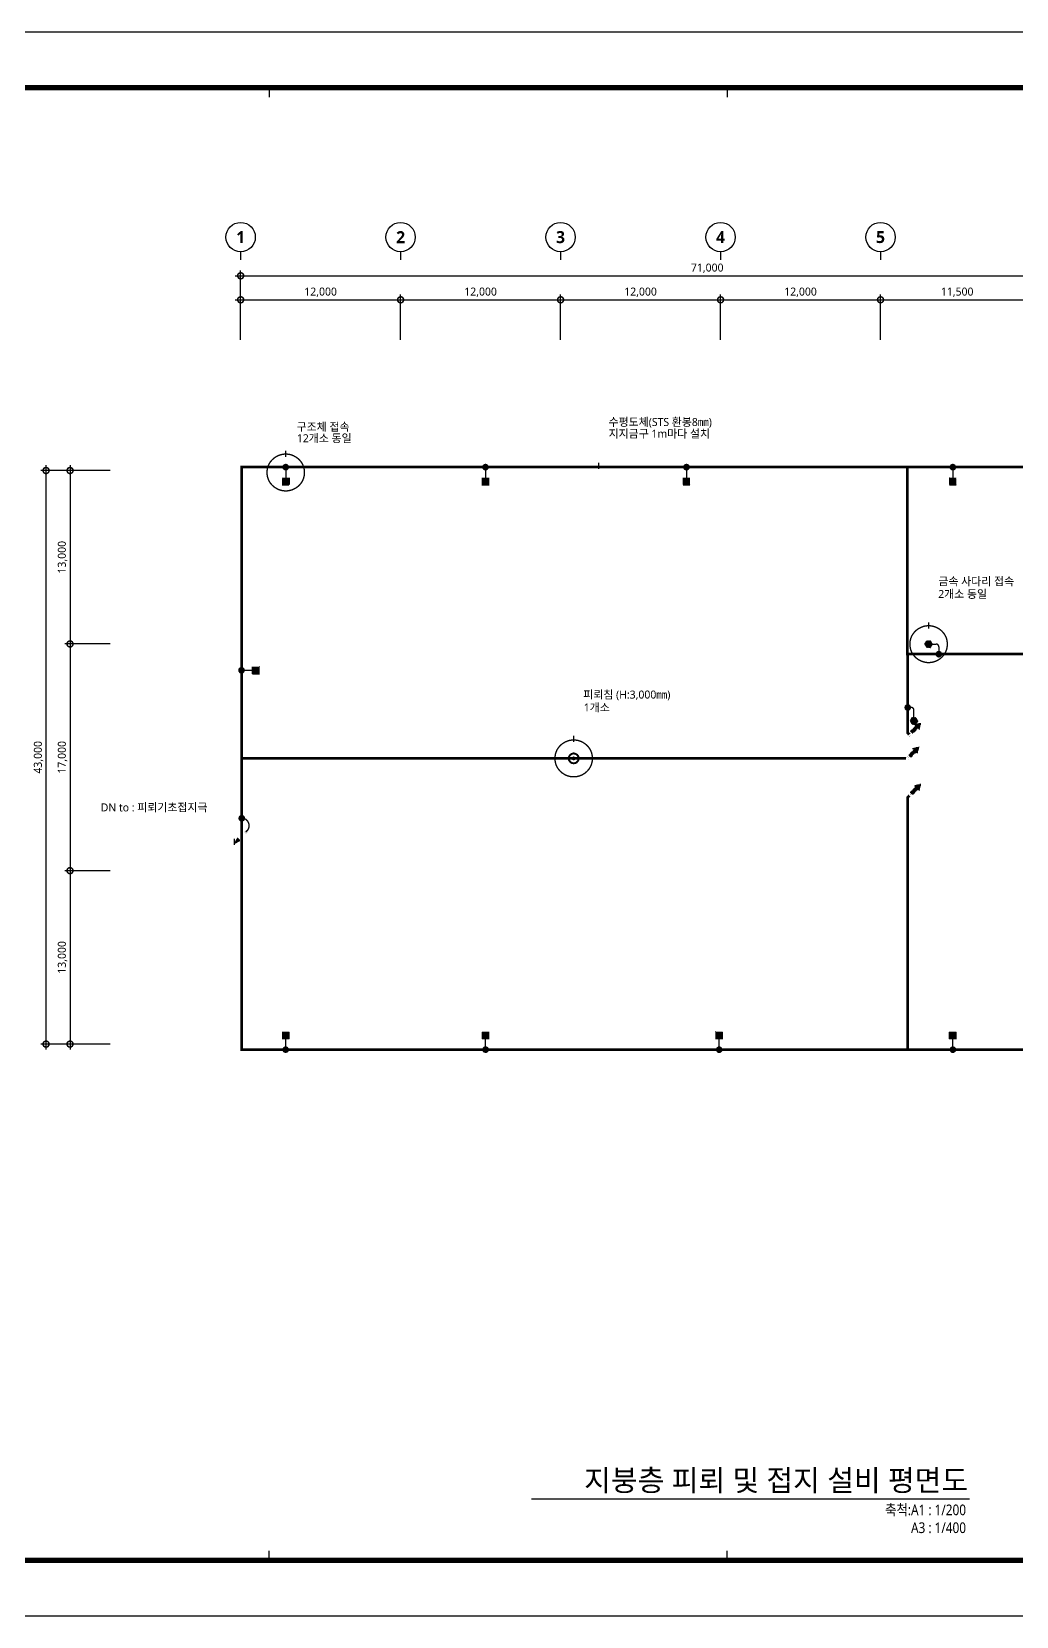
# Model space of a CAD drawing. Header units: millimetres. Extents: x -168600 to 672400, y 82 to 118882.
# Drawn here: x 361823 to 435688, y 82 to 118882 of the extents above; entities that cross this region are included whole.
import ezdxf
from ezdxf.enums import TextEntityAlignment as Align

# ---------------------------------------------------------------- set-up
doc = ezdxf.new("R2010")
doc.units = ezdxf.units.MM
doc.header["$LTSCALE"] = 2000
for name, pattern in [('C2', [18.5, 13.5, -2, 1, -2]), ('CENTERX2', [4, 2.5, -0.5, 0.5, -0.5]), ('HIDDEN', [0.375, 0.25, -0.125])]:
    doc.linetypes.add(name, pattern=pattern)
for name, color, linetype in [('arch', 8, 'Continuous'), ('KEC', 3, 'Continuous'), ('KEC-SYM', 3, 'Continuous'), ('KEC-TEXT', 6, 'Continuous'), ('SYM-BUB', 3, 'Continuous'), ('TIT', 2, 'Continuous'), ('XR-SHEET-SHT', 5, 'Continuous')]:
    doc.layers.add(name, color=color, linetype=linetype)
doc.layers.add('XR-SHEET-TEMP', color=171, linetype='Continuous', plot=False)
doc.styles.add('$0$스타일1', font='malgun.ttf')
doc.styles.add('GHS', font='malgun.ttf')
doc.styles.add('맑은고딕', font='malgun.ttf')
doc.styles.add('스타일1', font='malgun.ttf')
doc.styles.add('스타일2', font='malgunbd.ttf')
doc.dimstyles.new('CJA', dxfattribs={"dimscale": 300, "dimtxt": 2.7, "dimasz": 1, "dimexe": 2, "dimexo": 3, "dimgap": 1, "dimtad": 1, "dimdec": 0, "dimzin": 1, "dimdsep": 46, "dimlunit": 6, "dimtxsty": '$0$스타일1', "dimblk": 'CJDOT', "dimcen": 0.09, "dimdle": 1, "dimclrd": 256, "dimclre": 256, "dimclrt": 3, "dimadec": 0, "dimazin": 0, "dimtfac": 1, "dimtdec": 0, "dimtix": 1, "dimtmove": 2, "dimatfit": 3, "dimldrblk": 'CJDOT', "dimfxl": 1, "dimtolj": 1, "dimtzin": 1, "dimarcsym": 0})

# ---------------------------------------------------------------- blocks, each defined once
blk = doc.blocks.new('XR-FORM-EE', base_point=(461, 408))
at = {"layer": 'XR-SHEET-SHT', "color": 5}
blk.add_lwpolyline([(0, 118800), (168200, 118800), (168200, 0), (0, 0)], close=True, dxfattribs=at)
at = {"layer": 'XR-SHEET-SHT', "color": 5, "const_width": 400}
blk.add_lwpolyline([(9300, 114600), (163900, 114600), (163900, 4200), (9300, 4200)], close=True, dxfattribs=at)
at = {"layer": 'XR-SHEET-TEMP'}
for p, q in [((43650, 114600), (43650, 113900)), ((78000, 114600), (78000, 113900)), ((43650, 4200), (43650, 4900)), ((78000, 4200), (78000, 4900))]:
    blk.add_line(p, q, dxfattribs=at)
blk = doc.blocks.new('_DotSmall')
at = {"color": 0, "linetype": 'ByBlock', "const_width": 0.5}
blk.add_lwpolyline([(-0.0625, 0, 1), (0.0625, 0, 1)], format="xyb", close=True, dxfattribs=at)
blk = doc.blocks.new('*D165')
at = {"layer": 'arch', "color": 7, "lineweight": -2, "transparency": 16777216}
for p, q in [((367700, 85982), (362500, 85982)), ((362900, 42582), (362900, 86382)), ((367700, 42982), (362500, 42982))]:
    blk.add_line(p, q, dxfattribs=at)
at = {"layer": 'arch', "color": 7, "lineweight": -2, "transparency": 16777216, "xscale": 900, "yscale": 900, "zscale": 900}
for p, rotation in [((362900, 85982), 90), ((362900, 42982), 270)]:
    blk.add_blockref('_DotSmall', p, dxfattribs=dict(at, rotation=rotation))
at = {"layer": 'arch', "color": 3, "transparency": 16777216, "insert": (362340, 64482), "char_height": 600, "attachment_point": 5, "rotation": 90, "style": '$0$스타일1'}
blk.add_mtext('\\A1;43,000', dxfattribs=at)
blk = doc.blocks.new('CJDOT')
blk.add_line((-2, 0), (2, 0))
at = {"const_width": 0.5}
blk.add_lwpolyline([(-0.25, 0, 1), (0.25, 0, 1)], format="xyb", close=True, dxfattribs=at)
blk = doc.blocks.new('*D166')
at = {"layer": 'arch', "color": 7, "lineweight": -2, "transparency": 16777216}
for p, q in [((367700, 85982), (364300, 85982)), ((364700, 86382), (364700, 72582)), ((367700, 72982), (364300, 72982))]:
    blk.add_line(p, q, dxfattribs=at)
at = {"layer": 'arch', "color": 7, "lineweight": -2, "transparency": 16777216, "xscale": 900, "yscale": 900, "zscale": 900}
for p, rotation in [((364700, 85982), 90), ((364700, 72982), 270)]:
    blk.add_blockref('_DotSmall', p, dxfattribs=dict(at, rotation=rotation))
at = {"layer": 'arch', "color": 3, "transparency": 16777216, "insert": (364138, 79482), "char_height": 600, "attachment_point": 5, "rotation": 90, "style": '$0$스타일1'}
blk.add_mtext('\\A1;13,000', dxfattribs=at)
blk = doc.blocks.new('*D167')
at = {"layer": 'arch', "color": 7, "lineweight": -2, "transparency": 16777216}
for p, q in [((367700, 72982), (364300, 72982)), ((364700, 73382), (364700, 55582)), ((367700, 55982), (364300, 55982))]:
    blk.add_line(p, q, dxfattribs=at)
at = {"layer": 'arch', "color": 7, "lineweight": -2, "transparency": 16777216, "xscale": 900, "yscale": 900, "zscale": 900}
for p, rotation in [((364700, 72982), 90), ((364700, 55982), 270)]:
    blk.add_blockref('_DotSmall', p, dxfattribs=dict(at, rotation=rotation))
at = {"layer": 'arch', "color": 3, "transparency": 16777216, "insert": (364138, 64482), "char_height": 600, "attachment_point": 5, "rotation": 90, "style": '$0$스타일1'}
blk.add_mtext('\\A1;17,000', dxfattribs=at)
blk = doc.blocks.new('*D168')
at = {"layer": 'arch', "color": 7, "lineweight": -2, "transparency": 16777216}
for p, q in [((367700, 55982), (364300, 55982)), ((364700, 56382), (364700, 42582)), ((367700, 42982), (364300, 42982))]:
    blk.add_line(p, q, dxfattribs=at)
at = {"layer": 'arch', "color": 7, "lineweight": -2, "transparency": 16777216, "xscale": 900, "yscale": 900, "zscale": 900}
for p, rotation in [((364700, 55982), 90), ((364700, 42982), 270)]:
    blk.add_blockref('_DotSmall', p, dxfattribs=dict(at, rotation=rotation))
at = {"layer": 'arch', "color": 3, "transparency": 16777216, "insert": (364138, 49482), "char_height": 600, "attachment_point": 5, "rotation": 90, "style": '$0$스타일1'}
blk.add_mtext('\\A1;13,000', dxfattribs=at)
blk = doc.blocks.new('*D169')
at = {"layer": 'arch', "color": 7, "lineweight": -2, "transparency": 16777216}
for p, q in [((377500, 95782), (377500, 100982)), ((448500, 95782), (448500, 100982)), ((377100, 100582), (448900, 100582))]:
    blk.add_line(p, q, dxfattribs=at)
at = {"layer": 'arch', "color": 7, "lineweight": -2, "transparency": 16777216, "xscale": 900, "yscale": 900, "zscale": 900, "rotation": 180}
blk.add_blockref('_DotSmall', (377500, 100582), dxfattribs=at)
at = {"layer": 'arch', "color": 7, "lineweight": -2, "transparency": 16777216, "xscale": 900, "yscale": 900, "zscale": 900}
blk.add_blockref('_DotSmall', (448500, 100582), dxfattribs=at)
at = {"layer": 'arch', "color": 3, "transparency": 16777216, "insert": (412500, 101144), "char_height": 600, "attachment_point": 5, "style": '스타일1'}
blk.add_mtext('\\A1;71,000', dxfattribs=at)
blk = doc.blocks.new('*D171')
at = {"layer": 'arch', "color": 7, "lineweight": -2, "transparency": 16777216}
for p, q in [((425100, 98782), (437400, 98782)), ((425500, 95782), (425500, 99182)), ((437000, 95782), (437000, 99182))]:
    blk.add_line(p, q, dxfattribs=at)
at = {"layer": 'arch', "color": 7, "lineweight": -2, "transparency": 16777216, "xscale": 900, "yscale": 900, "zscale": 900, "rotation": 180}
blk.add_blockref('_DotSmall', (425500, 98782), dxfattribs=at)
at = {"layer": 'arch', "color": 7, "lineweight": -2, "transparency": 16777216, "xscale": 900, "yscale": 900, "zscale": 900}
blk.add_blockref('_DotSmall', (437000, 98782), dxfattribs=at)
at = {"layer": 'arch', "color": 3, "transparency": 16777216, "insert": (431250, 99344), "char_height": 600, "attachment_point": 5, "style": '스타일1'}
blk.add_mtext('\\A1;11,500', dxfattribs=at)
blk = doc.blocks.new('*D172')
at = {"layer": 'arch', "color": 7, "lineweight": -2, "transparency": 16777216}
for p, q in [((413100, 98782), (425900, 98782)), ((413500, 95782), (413500, 99182)), ((425500, 95782), (425500, 99182))]:
    blk.add_line(p, q, dxfattribs=at)
at = {"layer": 'arch', "color": 7, "lineweight": -2, "transparency": 16777216, "xscale": 900, "yscale": 900, "zscale": 900, "rotation": 180}
blk.add_blockref('_DotSmall', (413500, 98782), dxfattribs=at)
at = {"layer": 'arch', "color": 7, "lineweight": -2, "transparency": 16777216, "xscale": 900, "yscale": 900, "zscale": 900}
blk.add_blockref('_DotSmall', (425500, 98782), dxfattribs=at)
at = {"layer": 'arch', "color": 3, "transparency": 16777216, "insert": (419500, 99344), "char_height": 600, "attachment_point": 5, "style": '스타일1'}
blk.add_mtext('\\A1;12,000', dxfattribs=at)
blk = doc.blocks.new('*D173')
at = {"layer": 'arch', "color": 7, "lineweight": -2, "transparency": 16777216}
for p, q in [((401100, 98782), (413900, 98782)), ((401500, 95782), (401500, 99182)), ((413500, 95782), (413500, 99182))]:
    blk.add_line(p, q, dxfattribs=at)
at = {"layer": 'arch', "color": 7, "lineweight": -2, "transparency": 16777216, "xscale": 900, "yscale": 900, "zscale": 900, "rotation": 180}
blk.add_blockref('_DotSmall', (401500, 98782), dxfattribs=at)
at = {"layer": 'arch', "color": 7, "lineweight": -2, "transparency": 16777216, "xscale": 900, "yscale": 900, "zscale": 900}
blk.add_blockref('_DotSmall', (413500, 98782), dxfattribs=at)
at = {"layer": 'arch', "color": 3, "transparency": 16777216, "insert": (407500, 99344), "char_height": 600, "attachment_point": 5, "style": '스타일1'}
blk.add_mtext('\\A1;12,000', dxfattribs=at)
blk = doc.blocks.new('*D174')
at = {"layer": 'arch', "color": 7, "lineweight": -2, "transparency": 16777216}
for p, q in [((389100, 98782), (401900, 98782)), ((389500, 95782), (389500, 99182)), ((401500, 95782), (401500, 99182))]:
    blk.add_line(p, q, dxfattribs=at)
at = {"layer": 'arch', "color": 7, "lineweight": -2, "transparency": 16777216, "xscale": 900, "yscale": 900, "zscale": 900, "rotation": 180}
blk.add_blockref('_DotSmall', (389500, 98782), dxfattribs=at)
at = {"layer": 'arch', "color": 7, "lineweight": -2, "transparency": 16777216, "xscale": 900, "yscale": 900, "zscale": 900}
blk.add_blockref('_DotSmall', (401500, 98782), dxfattribs=at)
at = {"layer": 'arch', "color": 3, "transparency": 16777216, "insert": (395500, 99344), "char_height": 600, "attachment_point": 5, "style": '스타일1'}
blk.add_mtext('\\A1;12,000', dxfattribs=at)
blk = doc.blocks.new('*D175')
at = {"layer": 'arch', "color": 7, "lineweight": -2, "transparency": 16777216}
for p, q in [((377100, 98782), (389900, 98782)), ((377500, 95782), (377500, 99182)), ((389500, 95782), (389500, 99182))]:
    blk.add_line(p, q, dxfattribs=at)
at = {"layer": 'arch', "color": 7, "lineweight": -2, "transparency": 16777216, "xscale": 900, "yscale": 900, "zscale": 900, "rotation": 180}
blk.add_blockref('_DotSmall', (377500, 98782), dxfattribs=at)
at = {"layer": 'arch', "color": 7, "lineweight": -2, "transparency": 16777216, "xscale": 900, "yscale": 900, "zscale": 900}
blk.add_blockref('_DotSmall', (389500, 98782), dxfattribs=at)
at = {"layer": 'arch', "color": 3, "transparency": 16777216, "insert": (383500, 99344), "char_height": 600, "attachment_point": 5, "style": '스타일1'}
blk.add_mtext('\\A1;12,000', dxfattribs=at)
blk = doc.blocks.new('NEW_BUB')
at = {"layer": 'SYM-BUB', "color": 6}
blk.add_line((0, 3), (0, 0), dxfattribs=at)
blk.add_circle((0, 8.5), 5.5, dxfattribs=at)
at = {"layer": 'SYM-BUB', "color": 3, "style": '스타일2'}
blk.add_attdef('X', text='', height=4.5, dxfattribs=at).set_placement((0, 8.5), align=Align.MIDDLE)
blk = doc.blocks.new('입상입하1')
at = {"layer": 'KEC-SYM'}
h = blk.add_hatch(dxfattribs=at)
h.set_pattern_fill('ANSI31', color=6, scale=50, angle=135)
h.set_pattern_definition([(180, (845993.8846, 610394.13), (-1e-14, -6.25), [])])
h.paths.add_polyline_path([(432, 432), (321, 228), (229, 321)])
at = {"layer": 'KEC-SYM', "color": 6, "const_width": 3.93}
blk.add_lwpolyline([(0, 61, -1), (0, -61, -1), (0, 61)], format="xyb", dxfattribs=at)
for points in [[(43, 43), (275, 275)], [(434, 433), (322, 227), (229, 321), (434, 433)]]:
    blk.add_lwpolyline(points, dxfattribs=at)
blk = doc.blocks.new('피뢰침')
at = {"layer": 'KEC-SYM'}
h = blk.add_hatch(color=6, dxfattribs=at)
h.dxf.hatch_style = 1
h.paths.add_polyline_path([(-231, 0, 1), (231, 0, 1)])
h.paths.add_polyline_path([(155, 0, -1), (-155, 0, -1)], flags=16)
h.paths.add_polyline_path([(74, 0, -1), (-74, 0, -1)], flags=0)
h = blk.add_hatch(color=6, dxfattribs=at)
h.dxf.hatch_style = 1
h.paths.add_polyline_path([(74, 0, 1), (-74, 0, 1)])
at = {"layer": 'KEC-SYM', "color": 6, "const_width": 2}
for points in [[(231, 0, 1), (-231, 0)], [(-231, 0, 1), (231, 0)], [(155, 0, 1), (-155, 0)], [(-155, 0, 1), (155, 0)], [(74, 0, 1), (-74, 0)], [(-74, 0, 1), (74, 0)]]:
    blk.add_lwpolyline(points, format="xyb", dxfattribs=at)
for points in [[(0, 231), (0, 461)], [(-163, -163), (-326, -326)], [(163, -163), (326, -326)]]:
    blk.add_lwpolyline(points, dxfattribs=at)
blk = doc.blocks.new('구조체접속')
at = {"layer": 'KEC-SYM'}
h = blk.add_hatch(dxfattribs=at)
h.set_pattern_fill('ANGLE', color=6, scale=200)
h.set_pattern_definition([(0, (0, 0), (0, 55), [40, -15]), (90, (0, 0), (-55, 3e-15), [40, -15])])
h.paths.add_polyline_path([(-168, 168), (-168, -168), (168, -168), (168, 168)])
at = {"layer": 'KEC-SYM', "color": 6}
for p, q in [((166, 168), (168, 166)), ((-168, -166), (-166, -168))]:
    blk.add_line(p, q, dxfattribs=at)
at = {"layer": 'KEC-SYM', "color": 6, "const_width": 2}
blk.add_lwpolyline([(168, 168), (-168, 168), (-168, -168), (168, -168)], close=True, dxfattribs=at)
blk = doc.blocks.new('접속점 (본딩)')
at = {"layer": 'KEC-SYM'}
h = blk.add_hatch(color=1, dxfattribs=at)
h.dxf.hatch_style = 1
h.paths.add_polyline_path([(125, 0, 1), (-125, 0, 1)])
at = {"layer": 'KEC-SYM', "color": 1, "const_width": 2}
for points in [[(125, 0, 1), (-125, 0)], [(125, 0, -1), (-125, 0)]]:
    blk.add_lwpolyline(points, format="xyb", dxfattribs=at)
blk = doc.blocks.new("수뢰부'구조체'접속 (철근 및 철골 본딩) set")
at = {"layer": 'KEC', "color": 4, "linetype": 'C2', "ltscale": 0.1}
blk.add_line((0, 0), (0, -400), dxfattribs=at)
at = {"layer": 'KEC-SYM', "color": 0, "rotation": 180}
blk.add_blockref('접속점 (본딩)', (0, 0), dxfattribs=at)
at = {"layer": 'KEC-SYM', "color": 0, "xscale": 0.8, "yscale": 0.8, "zscale": 0.8, "rotation": 180}
blk.add_blockref('구조체접속', (0, -534), dxfattribs=at)
blk = doc.blocks.new('입상입하3')
at = {"layer": 'KEC-SYM'}
h = blk.add_hatch(dxfattribs=at)
h.set_pattern_fill('ANGLE', color=6, scale=100)
h.set_pattern_definition([(0, (12838258.34, 1900376.315), (0, 27.5), [20, -7.5]), (90, (12838258.34, 1900376.315), (-27.5, 2e-15), [20, -7.5])])
h.paths.add_polyline_path([(39, 124), (124, 39), (326, 242), (377, 192), (433, 433), (192, 377), (242, 326)])
at = {"layer": 'KEC-SYM', "color": 6, "const_width": 3.93}
blk.add_lwpolyline([(0, 61, -1), (0, -61, -1), (0, 61)], format="xyb", dxfattribs=at)
blk.add_lwpolyline([(377, 192), (326, 242), (124, 39), (39, 124), (242, 326), (192, 377), (433, 433)], close=True, dxfattribs=at)
blk = doc.blocks.new('구조물 본딩')
at = {"layer": 'KEC-SYM'}
h = blk.add_hatch(dxfattribs=at)
h.set_pattern_fill('ANSI31', color=6, scale=100)
h.set_pattern_definition([(45, (885657.932, 430533.103), (-8.83883476, 8.83883476), [])])
h.paths.add_polyline_path([(-150, 0), (-75, -130), (75, -130), (150, 0), (75, 130), (-75, 130)])
at = {"layer": 'KEC-SYM', "color": 6, "const_width": 2}
blk.add_lwpolyline([(75, -130), (150, 0), (75, 130), (-75, 130), (-150, 0), (-75, -130)], close=True, dxfattribs=at)

msp = doc.modelspace()

# ---------------------------------------------------------------- linework, layer by layer
at = {"layer": 'KEC', "color": 2, "linetype": 'HIDDEN', "const_width": 200}
for points in [[(427500, 86235), (377565, 86235), (377565, 42565), (427540, 42565)], [(449235, 72215), (449235, 42565), (427540, 42565), (427540, 61490), (427662.7, 61612.7)], [(427662.7, 66187.3), (427540, 66310), (427540, 72215)], [(377565, 64400), (427400, 64400)]]:
    msp.add_lwpolyline(points, dxfattribs=at)
msp.add_lwpolyline([(427500, 72215), (449235, 72215), (449235, 86235), (427500, 86235)], close=True, dxfattribs=at)
at = {"layer": 'KEC', "color": 4, "linetype": 'C2', "ltscale": 0.5}
for points in [[(429408, 72965.1), (429678.8, 72965.1, -0.41421356), (429878.8, 72765.1), (429878.8, 72215)], [(428010.1, 67467.8), (428010.1, 68015.9, 0.41421356), (427810.1, 68215.9), (427540, 68215.9)]]:
    msp.add_lwpolyline(points, format="xyb", dxfattribs=at)
msp.add_arc((377583, 59355.5), 557.4, 304.653827, 91.854006, dxfattribs=at)
at = {"layer": 'KEC-TEXT', "color": 6}
for points in [[(381496.8, 88849, 0, 0, 0), (380881.8, 88849, 0, 0, 0), (380881.8, 87467.8, 102.7, 102.7, 0), (380881.8, 86987.1, 0, 0, 0)], [(403099.1, 68716, 0, 0, 0), (402484, 68716, 0, 0, 0), (402484, 66112, 102.7, 102.7, 0), (402484, 65631.3, 0, 0, 0)]]:
    msp.add_lwpolyline(points, format="xyseb", dxfattribs=at)
at = {"layer": 'KEC-TEXT', "color": 6, "linetype": 'CENTERX2', "ltscale": 2}
for centre in [(380881.8, 85835), (429108, 72965.1), (402482.5, 64400)]:
    msp.add_circle(centre, 1392.5, dxfattribs=at)
at = {"layer": 'TIT'}
msp.add_line((399315.4, 8900), (432169.6, 8900), dxfattribs=at)

# ---------------------------------------------------------------- block references
at = {"layer": 'arch'}
msp.add_blockref('XR-FORM-EE', (336461, 490.7), dxfattribs=at)
at = {"layer": 'arch', "xscale": 200.0000000000001, "yscale": 200.0000000000001, "zscale": 200.0000000000001}
for p, values in [((377500, 101782.2), {'X': '1'}), ((389500, 101782.2), {'X': '2'}), ((401500, 101782.2), {'X': '3'}), ((413500, 101782.2), {'X': '4'}), ((425500, 101782.2), {'X': '5'})]:
    msp.add_blockref('NEW_BUB', p, dxfattribs=at).add_auto_attribs(values)
at = {"layer": 'KEC-SYM', "yscale": 2, "zscale": 2}
for name, p, xscale in [("수뢰부'구조체'접속 (철근 및 철골 본딩) set", (380881.8, 86235), -2), ("수뢰부'구조체'접속 (철근 및 철골 본딩) set", (395862.5, 86235), -2), ("수뢰부'구조체'접속 (철근 및 철골 본딩) set", (410943.4, 86235), -2), ("수뢰부'구조체'접속 (철근 및 철골 본딩) set", (430928, 86235), -2), ('입상입하3', (427662.7, 66187.3), 2), ('입상입하3', (427522.7, 64400), 2), ('입상입하3', (427662.7, 61612.7), 2)]:
    msp.add_blockref(name, p, dxfattribs=dict(at, xscale=xscale))
at = {"layer": 'KEC-SYM', "color": 0, "yscale": 2, "zscale": 2}
for name, p, xscale in [('구조물 본딩', (429108, 72965.1), 2), ('접속점 (본딩)', (429878.8, 72215), -2), ('접속점 (본딩)', (427540, 68215.9), -2), ('구조물 본딩', (428010.1, 67208), 2), ('접속점 (본딩)', (377583, 59913), -2)]:
    msp.add_blockref(name, p, dxfattribs=dict(at, xscale=xscale))
at = {"layer": 'KEC-SYM', "xscale": -2, "yscale": 2, "zscale": 2}
for p, rotation in [((377565, 71007.2), 89.99999999999997), ((380876.8, 42565), 180), ((395875.3, 42565), 180), ((413400, 42565), 180), ((430927.8, 42565), 180)]:
    msp.add_blockref("수뢰부'구조체'접속 (철근 및 철골 본딩) set", p, dxfattribs=dict(at, rotation=rotation))
at = {"layer": 'KEC-SYM', "color": 6, "xscale": 1.92, "yscale": 1.92, "zscale": 1.92}
msp.add_blockref('피뢰침', (402482.5, 64400), dxfattribs=at)
at = {"layer": 'KEC-SYM', "color": 0, "xscale": 2, "yscale": 2, "zscale": 2, "rotation": 180}
msp.add_blockref('입상입하1', (377900, 58897), dxfattribs=at)

# ---------------------------------------------------------------- texts
at = {"layer": 'TIT', "style": 'GHS'}
msp.add_text('지붕층 피뢰 및 접지 설비 평면도', height=1600, dxfattribs=at).set_placement((432077.8, 10279.7), align=Align.MIDDLE_RIGHT)
at = {"layer": 'TIT', "style": 'GHS', "width": 0.85}
for s, p in [('축척:A1 : 1/200', (431915.7, 7662.3)), ('A3 : 1/400', (431915.7, 6324.1))]:
    msp.add_text(s, height=800, dxfattribs=at).set_placement(p, align=Align.RIGHT)

# ---------------------------------------------------------------- dimensions: what is measured, and where the dimension line sits
at = {"layer": 'arch'}
dim = msp.add_linear_dim(base=(448500, 100582.2), p1=(377500, 95182.2), p2=(448500, 95182.2), angle=180, dimstyle='CJA', override={"dimscale": 200, "dimtxt": 3, "dimasz": 4.5, "dimtxsty": '스타일1', "dimblk1": 'DotSmall', "dimblk2": 'DotSmall', "dimsah": 1, "dimdle": 2, "dimclrd": 7, "dimclre": 7}, dxfattribs=at)
dim.commit()
dim.dimension.update_dxf_attribs({"geometry": '*D169', "text_midpoint": (412500, 101144.2), "dimtype": 160})
for base, p1, p2, picture, middle in [((389500, 98782.2), (377500, 95182.2), (389500, 95182.2), '*D175', (383500, 99344.2)), ((401500, 98782.2), (389500, 95182.2), (401500, 95182.2), '*D174', (395500, 99344.2)), ((413500, 98782.2), (401500, 95182.2), (413500, 95182.2), '*D173', (407500, 99344.2)), ((425500, 98782.2), (413500, 95182.2), (425500, 95182.2), '*D172', (419500, 99344.2)), ((437000, 98782.2), (425500, 95182.2), (437000, 95182.2), '*D171', (431250, 99344.2))]:
    dim = msp.add_linear_dim(base=base, p1=p1, p2=p2, dimstyle='CJA', override={"dimscale": 200, "dimtxt": 3, "dimasz": 4.5, "dimtxsty": '스타일1', "dimblk1": 'DotSmall', "dimblk2": 'DotSmall', "dimsah": 1, "dimdle": 2, "dimclrd": 7, "dimclre": 7}, dxfattribs=at)
    dim.commit()
    dim.dimension.update_dxf_attribs({"geometry": picture, "text_midpoint": middle})
for base, p1, p2, angle, picture, middle in [((362900, 85982.2), (368300, 42982.2), (368300, 85982.2), 270, '*D165', (362339.7, 64482.2)), ((364700, 72982.2), (368300, 85982.2), (368300, 72982.2), 90, '*D166', (364138, 79482.2)), ((364700, 55982.2), (368300, 72982.2), (368300, 55982.2), 270, '*D167', (364138, 64482.2)), ((364700, 42982.2), (368300, 55982.2), (368300, 42982.2), 270, '*D168', (364138, 49482.2))]:
    dim = msp.add_linear_dim(base=base, p1=p1, p2=p2, angle=angle, dimstyle='CJA', override={"dimscale": 200, "dimtxt": 3, "dimasz": 4.5, "dimblk1": 'DotSmall', "dimblk2": 'DotSmall', "dimsah": 1, "dimdle": 2, "dimclrd": 7, "dimclre": 7}, dxfattribs=at)
    dim.commit()
    dim.dimension.update_dxf_attribs({"geometry": picture, "text_midpoint": middle})

# ---------------------------------------------------------------- next in the draw order: wipeouts: each hides what was drawn before it
at = {"color": 6}
for points in [[(381496.8, 89756.6), (386350.1, 89756.6), (386350.1, 87941.4), (381496.8, 87941.4)], [(404973.6, 90163.3), (414032.2, 90163.3), (414032.2, 88264.8), (404973.6, 88264.8)], [(429723, 78172), (436377.3, 78172), (436377.3, 76231.8), (429723, 76231.8)], [(403099.1, 69745.6), (410607.1, 69745.6), (410607.1, 67686.4), (403099.1, 67686.4)], [(366671.8, 61344.7), (376397.2, 61344.7), (376406.4, 60144.7), (366681, 60144.7)]]:
    msp.add_wipeout(points, dxfattribs=at).dxf.layer = 'KEC-TEXT'

# ---------------------------------------------------------------- next in the draw order: linework, layer by layer
at = {"layer": 'KEC-TEXT', "color": 6}
for points in [[(404973.6, 89214, 0, 0, 0), (404358.5, 89214, 0, 0, 0), (404358.5, 86575.3, 102.7, 102.7, 0), (404358.5, 86094.7, 0, 0, 0)], [(429723, 77201.9, 0, 0, 0), (429108, 77201.9, 0, 0, 0), (429108, 74597.9, 102.7, 102.7, 0), (429108, 74117.2, 0, 0, 0)], [(376401.8, 60744.7, 0, 0, 0), (377016.9, 60744.7, 0, 0, 0), (377016.9, 58376.4, 102.7, 102.7, 0), (377016.9, 57895.7, 0, 0, 0)]]:
    msp.add_lwpolyline(points, format="xyseb", dxfattribs=at)

# ---------------------------------------------------------------- next in the draw order: texts
at = {"layer": 'KEC-TEXT', "color": 6, "style": '맑은고딕'}
for s, p in [('구조체 접속 ', (381699.6, 89256.9)), ('수평도체(STS 환봉8㎜)', (405101.7, 89620.1)), ('지지금구 1m마다 설치', (405101.7, 88746)), ('12개소 동일', (381715.6, 88401.7)), ('금속 사다리 접속', (429840.8, 77676)), ('2개소 동일', (429829.1, 76722.5)), ('피뢰침 (H:3,000㎜)', (403198.4, 69184.7)), ('1개소', (403235, 68216.7)), ('DN to : 피뢰기초접지극', (367004.7, 60725))]:
    msp.add_text(s, height=600, dxfattribs=at).set_placement(p, align=Align.MIDDLE_LEFT)

doc.saveas('drawing.dxf')
